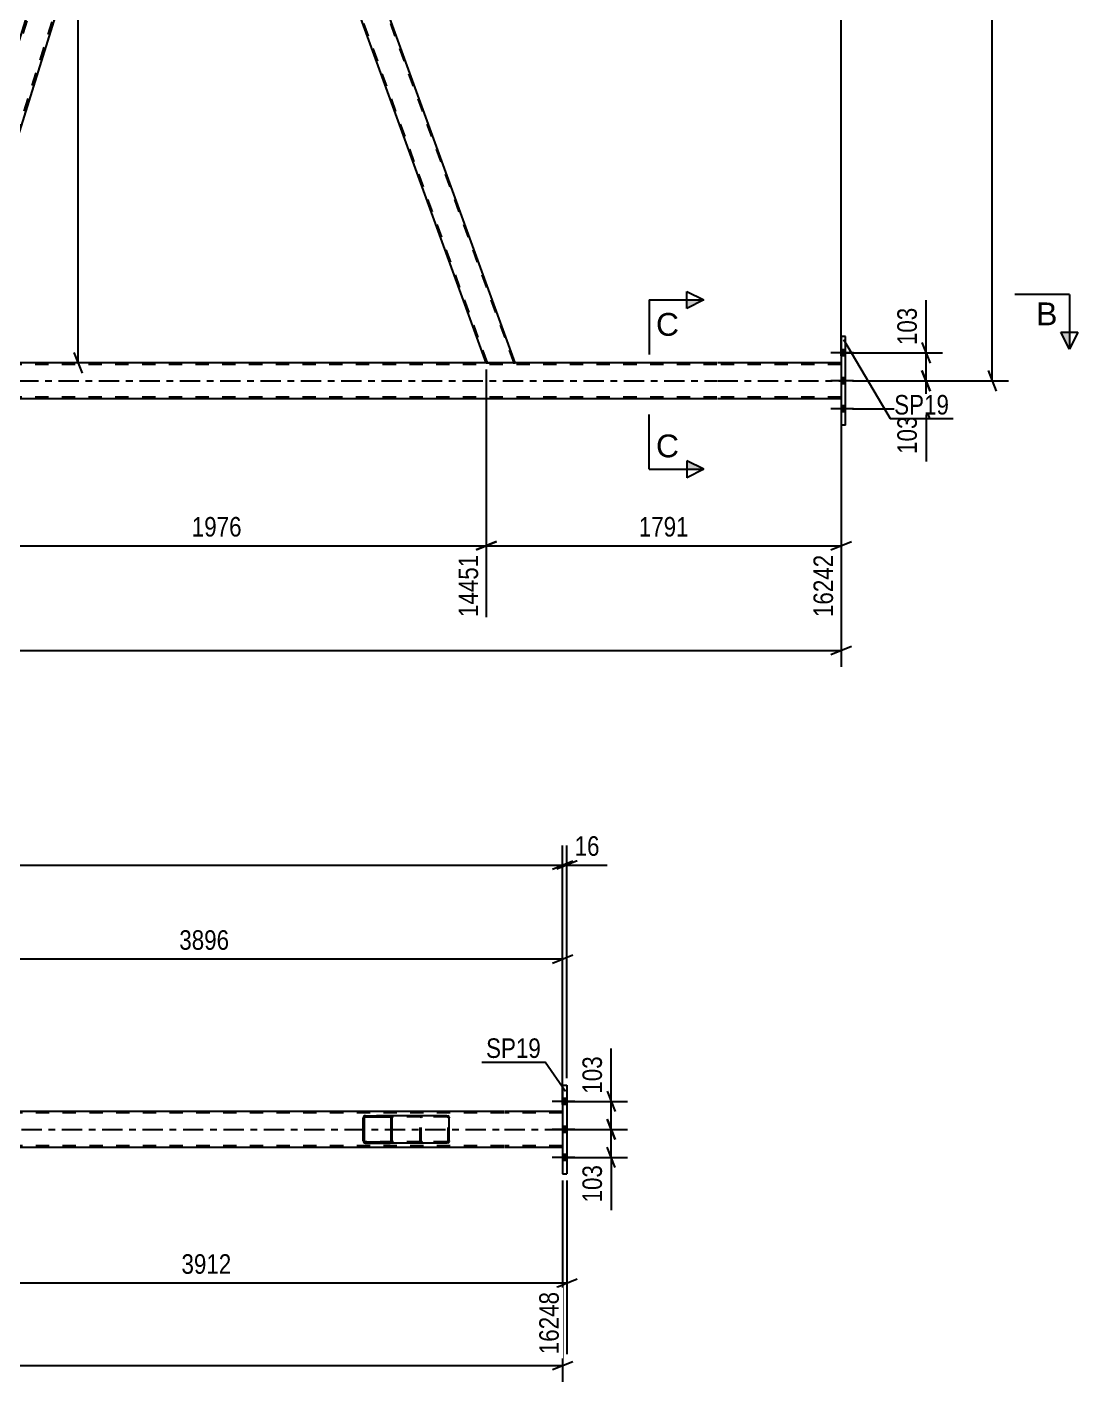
# Model space of a CAD drawing. Header units: millimetres. Extents: x 0 to 1766, y 0 to 560.
# Drawn here: x 1612.1 to 1766.2, y 154.3 to 352.8 of the extents above; entities that cross this region are included whole.
import ezdxf

# ---------------------------------------------------------------- set-up
doc = ezdxf.new("R2010")
doc.units = ezdxf.units.MM
doc.linetypes.add('DXK_LINE_DOT2', pattern=[3.9198, 1.9599, -1.9599])
doc.linetypes.add('DXK_LINE_DOT3', pattern=[5.9187, 2.979, -0.9799, 0.9799, -0.9799])
doc.styles.add('Arial', font='ARIAL.TTF', dxfattribs={"height": 0.2})
doc.styles.add('Arial Narrow', font='ARIALN.TTF', dxfattribs={"height": 0.2})

# ---------------------------------------------------------------- blocks, each defined once
blk = doc.blocks.new('Bolt-814185401-5204 - 5081')
at = {"linetype": 'Continuous'}
for points in [[(1691.27, 194.92), (1691.27, 195.8), (1690.63, 195.8), (1690.63, 194.92)], [(1691.27, 194.92), (1691.27, 195.8), (1690.63, 195.8), (1690.63, 194.92)], [(1691.27, 194.92), (1691.27, 195.8), (1690.63, 195.8), (1690.63, 194.92)], [(1691.27, 190.82), (1691.27, 191.7), (1690.63, 191.7), (1690.63, 190.82)], [(1691.27, 190.82), (1691.27, 191.7), (1690.63, 191.7), (1690.63, 190.82)], [(1691.27, 186.72), (1691.27, 187.6), (1690.63, 187.6), (1690.63, 186.72)], [(1691.27, 186.72), (1691.27, 187.6), (1690.63, 187.6), (1690.63, 186.72)], [(1691.27, 186.72), (1691.27, 187.6), (1690.63, 187.6), (1690.63, 186.72)]]:
    blk.add_hatch(color=1, dxfattribs=at).paths.add_polyline_path(points)
at = {"color": 1, "linetype": 'Continuous'}
for p, q in [((1692.43, 195.36), (1689.11, 195.36)), ((1692.43, 195.36), (1689.11, 195.36)), ((1692.43, 195.36), (1689.11, 195.36)), ((1691.27, 195.8), (1690.63, 195.8)), ((1691.27, 195.8), (1690.63, 195.8)), ((1691.27, 195.8), (1690.63, 195.8)), ((1691.27, 194.92), (1690.63, 194.92)), ((1691.27, 194.92), (1690.63, 194.92)), ((1691.27, 194.92), (1690.63, 194.92)), ((1692.43, 191.26), (1689.11, 191.26)), ((1692.43, 191.26), (1689.11, 191.26)), ((1691.27, 191.7), (1690.63, 191.7)), ((1691.27, 191.7), (1690.63, 191.7)), ((1691.27, 190.82), (1690.63, 190.82)), ((1691.27, 190.82), (1690.63, 190.82)), ((1692.43, 187.16), (1689.11, 187.16)), ((1692.43, 187.16), (1689.11, 187.16)), ((1692.43, 187.16), (1689.11, 187.16)), ((1691.27, 187.6), (1690.63, 187.6)), ((1691.27, 187.6), (1690.63, 187.6)), ((1691.27, 187.6), (1690.63, 187.6)), ((1691.27, 186.72), (1690.63, 186.72)), ((1691.27, 186.72), (1690.63, 186.72)), ((1691.27, 186.72), (1690.63, 186.72))]:
    blk.add_line(p, q, dxfattribs=at)
blk = doc.blocks.new('Part-814185401-5254 - 5081')
at = {"linetype": 'Continuous'}
h = blk.add_hatch(dxfattribs=at)
h.set_pattern_fill('', scale=0.7, style=0, pattern_type=0)
h.set_pattern_definition([(45, (1665.6313, 193.0652), (-1.57154, 1.57154), [])])
h.paths.add_polyline_path([(1665.66, 192.94), (1665.63, 193.07), (1665.56, 193.17), (1665.45, 193.24), (1665.32, 193.26), (1661.74, 193.26), (1661.61, 193.24), (1661.5, 193.17), (1661.43, 193.07), (1661.4, 192.94), (1661.4, 189.58), (1661.43, 189.46), (1661.5, 189.36), (1661.61, 189.29), (1661.74, 189.26), (1665.32, 189.26), (1665.45, 189.29), (1665.56, 189.36), (1665.63, 189.46), (1665.66, 189.58)])
h.paths.add_polyline_path([(1665.47, 189.52), (1665.44, 189.47), (1665.38, 189.43), (1665.32, 189.42), (1661.74, 189.42), (1661.68, 189.43), (1661.62, 189.47), (1661.58, 189.52), (1661.57, 189.58), (1661.57, 192.94), (1661.58, 193), (1661.62, 193.06), (1661.68, 193.09), (1661.74, 193.1), (1665.32, 193.1), (1665.38, 193.09), (1665.44, 193.06), (1665.47, 193), (1665.49, 192.94), (1665.49, 189.58)])
at = {"color": 2, "linetype": 'Continuous'}
for p, q in [((1661.43, 193.07), (1661.4, 192.94)), ((1661.4, 189.58), (1661.4, 192.94)), ((1661.57, 192.94), (1661.58, 193)), ((1661.57, 189.58), (1661.57, 192.94)), ((1661.58, 193), (1661.62, 193.06)), ((1661.74, 193.26), (1661.61, 193.24)), ((1661.62, 193.06), (1661.68, 193.09)), ((1661.68, 193.09), (1661.74, 193.1)), ((1661.74, 193.26), (1665.32, 193.26)), ((1661.74, 193.1), (1665.32, 193.1)), ((1673.67, 193.26), (1665.32, 193.26)), ((1665.45, 193.24), (1665.32, 193.26)), ((1665.32, 193.1), (1665.38, 193.09)), ((1665.38, 193.09), (1665.44, 193.06)), ((1665.44, 193.06), (1665.47, 193)), ((1665.47, 193), (1665.49, 192.94)), ((1665.49, 189.58), (1665.49, 192.94)), ((1665.66, 192.94), (1665.63, 193.07)), ((1665.66, 189.58), (1665.66, 192.94)), ((1673.67, 193.26), (1673.8, 193.24)), ((1673.98, 193.07), (1674.01, 192.94)), ((1674.01, 189.58), (1674.01, 192.94)), ((1661.4, 189.58), (1661.43, 189.46)), ((1661.58, 189.52), (1661.57, 189.58)), ((1661.62, 189.47), (1661.58, 189.52)), ((1661.61, 189.29), (1661.74, 189.26)), ((1661.68, 189.43), (1661.62, 189.47)), ((1661.74, 189.42), (1661.68, 189.43)), ((1661.74, 189.42), (1665.32, 189.42)), ((1661.74, 189.26), (1665.32, 189.26)), ((1665.38, 189.43), (1665.32, 189.42)), ((1665.32, 189.26), (1665.45, 189.29)), ((1673.67, 189.26), (1665.32, 189.26)), ((1665.44, 189.47), (1665.38, 189.43)), ((1665.47, 189.52), (1665.44, 189.47)), ((1665.49, 189.58), (1665.47, 189.52)), ((1665.63, 189.46), (1665.66, 189.58)), ((1673.8, 189.29), (1673.67, 189.26)), ((1674.01, 189.58), (1673.98, 189.46))]:
    blk.add_line(p, q, dxfattribs=at)
at = {"color": 7, "linetype": 'DXK_LINE_DOT2'}
for p, q in [((1665.32, 193.26), (1661.74, 193.26)), ((1673.67, 193.1), (1661.74, 193.1)), ((1669.75, 192.94), (1669.78, 193.07)), ((1669.75, 189.58), (1669.75, 192.94)), ((1669.93, 193), (1669.92, 192.94)), ((1669.92, 189.58), (1669.92, 192.94)), ((1669.97, 193.06), (1669.93, 193)), ((1669.96, 193.24), (1670.09, 193.26)), ((1669.97, 193.06), (1669.98, 193.07)), ((1669.98, 193.07), (1670.03, 193.09)), ((1670.03, 193.09), (1670.09, 193.1)), ((1673.73, 193.09), (1673.67, 193.1)), ((1673.79, 193.06), (1673.73, 193.09)), ((1673.82, 193), (1673.79, 193.06)), ((1673.84, 192.94), (1673.82, 193)), ((1673.84, 189.58), (1673.84, 192.94)), ((1673.67, 189.42), (1661.74, 189.42)), ((1665.32, 189.26), (1661.74, 189.26)), ((1669.78, 189.46), (1669.75, 189.58)), ((1669.92, 189.58), (1669.93, 189.52)), ((1669.93, 189.52), (1669.97, 189.47)), ((1670.09, 189.26), (1669.96, 189.29)), ((1669.97, 189.47), (1669.98, 189.46)), ((1669.98, 189.46), (1670.03, 189.43)), ((1670.03, 189.43), (1670.09, 189.42)), ((1673.67, 189.42), (1673.73, 189.43)), ((1673.73, 189.43), (1673.79, 189.47)), ((1673.79, 189.47), (1673.82, 189.52)), ((1673.82, 189.52), (1673.84, 189.58))]:
    blk.add_line(p, q, dxfattribs=at)
at = {"color": 2, "linetype": 'Continuous'}
for centre, start, end in [((1661.73, 192.93), 110.7583, 155.68), ((1665.33, 192.93), 24.32, 69.2417), ((1673.68, 192.93), 24.32, 69.2417), ((1661.73, 189.6), 204.32, 249.2417), ((1665.33, 189.6), 290.7583, 335.68), ((1673.68, 189.6), 290.7583, 335.68)]:
    blk.add_arc(centre, 0.331, start, end, dxfattribs=at)
at = {"color": 7, "linetype": 'DXK_LINE_DOT2'}
for centre, start, end in [((1670.08, 192.93), 110.7583, 155.68), ((1670.08, 189.6), 204.32, 249.2417)]:
    blk.add_arc(centre, 0.331, start, end, dxfattribs=at)
blk = doc.blocks.new('Part-814185401-5260 - 5081')
at = {"color": 2, "linetype": 'Continuous'}
for p, q in [((1690.63, 197.76), (1691.27, 197.76)), ((1690.63, 197.76), (1690.63, 184.76)), ((1691.27, 197.76), (1691.27, 184.76)), ((1690.63, 184.76), (1691.27, 184.76))]:
    blk.add_line(p, q, dxfattribs=at)
blk = doc.blocks.new('Part-814185401-5292 - 5081')
at = {"color": 7, "linetype": 'DXK_LINE_DOT2'}
for p, q in [((1682.01, 193.66), (1108.22, 193.66)), ((1690.63, 193.66), (1682.11, 193.66)), ((1690.63, 193.9), (1690.63, 188.62)), ((1682.01, 188.86), (1108.22, 188.86)), ((1690.63, 188.86), (1682.11, 188.86))]:
    blk.add_line(p, q, dxfattribs=at)
at = {"color": 2, "linetype": 'Continuous'}
for p, q in [((1682.01, 193.9), (1590.76, 193.9)), ((1690.63, 193.9), (1682.11, 193.9)), ((1682.01, 188.62), (1590.76, 188.62)), ((1690.63, 188.62), (1682.11, 188.62))]:
    blk.add_line(p, q, dxfattribs=at)
at = {"color": 7, "linetype": 'DXK_LINE_DOT3'}
for p, q in [((1108.22, 191.26), (1682.01, 191.26)), ((1682.11, 191.26), (1690.63, 191.26))]:
    blk.add_line(p, q, dxfattribs=at)
blk = doc.blocks.new('Bolt-814185401-3572 - 3531')
at = {"linetype": 'Continuous'}
for points in [[(1731.47, 305.5), (1731.47, 304.62), (1732.11, 304.62), (1732.11, 305.5)], [(1731.47, 305.5), (1731.47, 304.62), (1732.11, 304.62), (1732.11, 305.5)], [(1731.47, 305.5), (1731.47, 304.62), (1732.11, 304.62), (1732.11, 305.5)], [(1731.47, 301.4), (1731.47, 300.52), (1732.11, 300.52), (1732.11, 301.4)], [(1731.47, 301.4), (1731.47, 300.52), (1732.11, 300.52), (1732.11, 301.4)], [(1731.47, 297.3), (1731.47, 296.42), (1732.11, 296.42), (1732.11, 297.3)], [(1731.47, 297.3), (1731.47, 296.42), (1732.11, 296.42), (1732.11, 297.3)], [(1731.47, 297.3), (1731.47, 296.42), (1732.11, 296.42), (1732.11, 297.3)]]:
    blk.add_hatch(color=1, dxfattribs=at).paths.add_polyline_path(points)
at = {"color": 1, "linetype": 'Continuous'}
for p, q in [((1733.27, 305.06), (1729.95, 305.06)), ((1733.27, 305.06), (1729.95, 305.06)), ((1733.27, 305.06), (1729.95, 305.06)), ((1732.11, 305.5), (1731.47, 305.5)), ((1732.11, 305.5), (1731.47, 305.5)), ((1732.11, 305.5), (1731.47, 305.5)), ((1732.11, 304.62), (1731.47, 304.62)), ((1732.11, 304.62), (1731.47, 304.62)), ((1732.11, 304.62), (1731.47, 304.62)), ((1733.27, 300.96), (1729.95, 300.96)), ((1733.27, 300.96), (1729.95, 300.96)), ((1732.11, 301.4), (1731.47, 301.4)), ((1732.11, 301.4), (1731.47, 301.4)), ((1732.11, 300.52), (1731.47, 300.52)), ((1732.11, 300.52), (1731.47, 300.52)), ((1733.27, 296.86), (1729.95, 296.86)), ((1733.27, 296.86), (1729.95, 296.86)), ((1733.27, 296.86), (1729.95, 296.86)), ((1732.11, 297.3), (1731.47, 297.3)), ((1732.11, 297.3), (1731.47, 297.3)), ((1732.11, 297.3), (1731.47, 297.3)), ((1732.11, 296.42), (1731.47, 296.42)), ((1732.11, 296.42), (1731.47, 296.42)), ((1732.11, 296.42), (1731.47, 296.42))]:
    blk.add_line(p, q, dxfattribs=at)
blk = doc.blocks.new('Part-814185401-3799 - 3531')
at = {"color": 7, "linetype": 'DXK_LINE_DOT2'}
for p, q in [((1713.25, 303.36), (1102.22, 303.36)), ((1731.47, 303.36), (1713.35, 303.36)), ((1731.47, 303.6), (1731.47, 298.32)), ((1713.25, 298.56), (1101.43, 298.56)), ((1731.47, 298.56), (1713.35, 298.56))]:
    blk.add_line(p, q, dxfattribs=at)
at = {"color": 2, "linetype": 'Continuous'}
for p, q in [((1713.25, 303.6), (1605.05, 303.6)), ((1731.47, 303.6), (1713.35, 303.6)), ((1713.25, 298.32), (1605.05, 298.32)), ((1731.47, 298.32), (1713.35, 298.32))]:
    blk.add_line(p, q, dxfattribs=at)
at = {"color": 7, "linetype": 'DXK_LINE_DOT3'}
for p, q in [((1101.82, 300.96), (1713.25, 300.96)), ((1713.35, 300.96), (1731.47, 300.96))]:
    blk.add_line(p, q, dxfattribs=at)
blk = doc.blocks.new('Part-814185401-3809 - 3531')
at = {"color": 2, "linetype": 'Continuous'}
for p, q in [((1639.58, 424.82), (1635.32, 424.82)), ((1683.7, 303.6), (1639.58, 424.82)), ((1679.44, 303.6), (1636.85, 420.62))]:
    blk.add_line(p, q, dxfattribs=at)
at = {"color": 7, "linetype": 'DXK_LINE_DOT2'}
for p, q in [((1635.32, 424.82), (1636.85, 420.62)), ((1679.61, 303.6), (1635.49, 424.82)), ((1683.53, 303.6), (1639.41, 424.82)), ((1679.44, 303.6), (1683.7, 303.6))]:
    blk.add_line(p, q, dxfattribs=at)
blk = doc.blocks.new('Part-814185401-3829 - 3531')
at = {"color": 2, "linetype": 'Continuous'}
for p, q in [((1732.11, 307.46), (1731.47, 307.46)), ((1731.47, 307.46), (1731.47, 294.46)), ((1732.11, 294.46), (1732.11, 307.46)), ((1732.11, 294.46), (1731.47, 294.46))]:
    blk.add_line(p, q, dxfattribs=at)
blk = doc.blocks.new('Part-814185401-3845 - 3531')
at = {"color": 7, "linetype": 'DXK_LINE_DOT2'}
for p, q in [((1634.25, 424.82), (1597.43, 306.7)), ((1636.73, 420.94), (1600.16, 303.6)), ((1636.87, 420.57), (1636.85, 420.62)), ((1636.87, 420.57), (1636.85, 420.62)), ((1597.72, 308.41), (1597.3, 307.07)), ((1601.91, 308.41), (1600.41, 303.6)), ((1598.56, 303.6), (1597.3, 307.07)), ((1600.41, 303.6), (1598.56, 303.6))]:
    blk.add_line(p, q, dxfattribs=at)
at = {"color": 2, "linetype": 'Continuous'}
for p, q in [((1634, 424.82), (1597.72, 308.41)), ((1635.32, 424.82), (1634, 424.82)), ((1636.85, 420.62), (1635.32, 424.82)), ((1636.87, 420.57), (1601.91, 308.41))]:
    blk.add_line(p, q, dxfattribs=at)
blk = doc.blocks.new('StraightDimension-814185401-5388 - 5081')
at = {"color": 7, "linetype": 'Continuous'}
for p, q in [((1690.63, 183.76), (1690.63, 154.25)), ((1689.13, 156.05), (1692.13, 157.25)), ((1097.78, 156.65), (1690.63, 156.65))]:
    blk.add_line(p, q, dxfattribs=at)
blk = doc.blocks.new('StraightDimension-814185401-5469 - 5081')
at = {"color": 7, "linetype": 'Continuous'}
for p, q in [((1691.27, 183.76), (1691.27, 158.31)), ((1585.56, 179.22), (1585.56, 158.31)), ((1587.06, 169.35), (1584.06, 168.15)), ((1689.77, 168.15), (1692.77, 169.35)), ((1585.56, 168.75), (1691.27, 168.75))]:
    blk.add_line(p, q, dxfattribs=at)
at = {"color": 0}
blk.add_wipeout([(1642.67, 169.5), (1642.67, 173.7), (1634.16, 173.7), (1634.16, 169.5)], dxfattribs=at)
at = {"color": 0, "linetype": 'Continuous'}
blk.add_wipeout([(1690.67, 168.05), (1686.47, 168.05), (1686.47, 157.71), (1690.67, 157.71)], dxfattribs=at)
at = {"color": 3, "style": 'Arial Narrow'}
blk.add_text('3912', height=2.863, dxfattribs=at).set_placement((1634.76, 170.1))
at = {"color": 3, "linetype": 'Continuous', "style": 'Arial Narrow'}
blk.add_text('16248', height=2.863, rotation=90.0002, dxfattribs=at).set_placement((1690.07, 158.31))
blk = doc.blocks.new('StraightDimension-814185401-8839 - 5081')
at = {"color": 7, "linetype": 'Continuous'}
for p, q in [((1690.63, 198.76), (1690.63, 232.85)), ((1689.13, 229.4), (1692.13, 230.6)), ((1097.78, 230), (1690.63, 230))]:
    blk.add_line(p, q, dxfattribs=at)
blk = doc.blocks.new('StraightDimension-814185401-5491 - 5081')
at = {"color": 7, "linetype": 'Continuous'}
for p, q in [((1585.56, 203.3), (1585.56, 219.08)), ((1690.63, 194.9), (1690.63, 219.08)), ((1587.06, 216.83), (1584.06, 215.63)), ((1689.13, 215.63), (1692.13, 216.83)), ((1585.56, 216.23), (1690.63, 216.23))]:
    blk.add_line(p, q, dxfattribs=at)
at = {"color": 0}
blk.add_wipeout([(1642.35, 216.98), (1642.35, 221.18), (1633.84, 221.18), (1633.84, 216.98)], dxfattribs=at)
at = {"color": 3, "style": 'Arial Narrow'}
blk.add_text('3896', height=2.863, dxfattribs=at).set_placement((1634.44, 217.58))
blk = doc.blocks.new('StraightDimension-814185401-8821 - 5081')
at = {"color": 7, "linetype": 'Continuous'}
for p, q in [((1697.15, 192.76), (1698.35, 189.76)), ((1690.87, 191.26), (1700.15, 191.26)), ((1697.75, 187.16), (1697.75, 191.26)), ((1698.35, 185.66), (1697.15, 188.66)), ((1690.87, 187.16), (1700.15, 187.16))]:
    blk.add_line(p, q, dxfattribs=at)
at = {"color": 0}
blk.add_wipeout([(1697, 186.64), (1692.8, 186.64), (1692.8, 179.95), (1697, 179.95)], dxfattribs=at)
at = {"color": 7, "linetype": 'Continuous'}
blk.add_line((1697.75, 187.16), (1697.75, 179.43), dxfattribs=at)
blk.add_line((1697.75, 187.16), (1697.75, 179.43), dxfattribs=at)
at = {"color": 3, "style": 'Arial Narrow'}
blk.add_text('103', height=2.863, rotation=90.0002, dxfattribs=at).set_placement((1696.4, 180.55))
blk = doc.blocks.new('StraightDimension-814185401-8823 - 5081')
at = {"color": 7, "linetype": 'Continuous'}
for p, q in [((1697.15, 196.86), (1698.35, 193.86)), ((1690.87, 195.36), (1700.15, 195.36)), ((1697.75, 191.26), (1697.75, 195.36)), ((1698.35, 189.76), (1697.15, 192.76)), ((1690.87, 191.26), (1700.15, 191.26))]:
    blk.add_line(p, q, dxfattribs=at)
at = {"color": 0}
blk.add_wipeout([(1697, 202.57), (1692.8, 202.57), (1692.8, 195.89), (1697, 195.89)], dxfattribs=at)
at = {"color": 7, "linetype": 'Continuous'}
blk.add_line((1697.75, 195.36), (1697.75, 203.1), dxfattribs=at)
blk.add_line((1697.75, 195.36), (1697.75, 203.1), dxfattribs=at)
at = {"color": 3, "style": 'Arial Narrow'}
blk.add_text('103', height=2.863, rotation=90.0002, dxfattribs=at).set_placement((1696.4, 196.49))
blk = doc.blocks.new('StraightDimension-814185401-8838 - 5081')
at = {"color": 7, "linetype": 'Continuous'}
for p, q in [((1690.63, 198.76), (1690.63, 232.85)), ((1691.27, 198.76), (1691.27, 232.85)), ((1689.13, 229.4), (1692.13, 230.6)), ((1692.77, 230.6), (1689.77, 229.4)), ((1690.63, 230), (1691.27, 230))]:
    blk.add_line(p, q, dxfattribs=at)
at = {"color": 0}
blk.add_wipeout([(1696.65, 230.75), (1696.65, 234.95), (1691.79, 234.95), (1691.79, 230.75)], dxfattribs=at)
at = {"color": 7, "linetype": 'Continuous'}
blk.add_line((1691.27, 230), (1697.17, 230), dxfattribs=at)
blk.add_line((1691.27, 230), (1697.17, 230), dxfattribs=at)
at = {"color": 3, "style": 'Arial Narrow'}
blk.add_text('16', height=2.863, dxfattribs=at).set_placement((1692.39, 231.35))
blk = doc.blocks.new('StraightDimension-814185401-4937 - 3531')
at = {"color": 7, "linetype": 'Continuous'}
for p, q in [((1620.2, 423.32), (1619, 426.32)), ((1656.55, 424.82), (1616.75, 424.82)), ((1619.6, 303.6), (1619.6, 424.82)), ((1619, 305.1), (1620.2, 302.1)), ((1655.68, 303.6), (1616.75, 303.6))]:
    blk.add_line(p, q, dxfattribs=at)
at = {"color": 0}
blk.add_wipeout([(1618.85, 368.47), (1614.65, 368.47), (1614.65, 359.95), (1618.85, 359.95)], dxfattribs=at)
at = {"color": 3, "style": 'Arial Narrow'}
blk.add_text('3031', height=2.863, rotation=90.0002, dxfattribs=at).set_placement((1618.25, 360.55))
blk = doc.blocks.new('StraightDimension-814185401-4737 - 3531')
at = {"color": 7, "linetype": 'Continuous'}
for p, q in [((1679.44, 302.6), (1679.44, 266.34)), ((1731.47, 297.32), (1731.47, 266.34)), ((1680.94, 277.39), (1677.94, 276.19)), ((1679.44, 276.79), (1731.47, 276.79)), ((1729.97, 276.19), (1732.97, 277.39))]:
    blk.add_line(p, q, dxfattribs=at)
at = {"color": 0}
blk.add_wipeout([(1709.71, 277.54), (1709.71, 281.74), (1701.2, 281.74), (1701.2, 277.54)], dxfattribs=at)
at = {"color": 0, "linetype": 'Continuous'}
blk.add_wipeout([(1730.87, 276.09), (1726.67, 276.09), (1726.67, 265.74), (1730.87, 265.74)], dxfattribs=at)
at = {"color": 3, "style": 'Arial Narrow'}
blk.add_text('1791', height=2.863, dxfattribs=at).set_placement((1701.8, 278.14))
at = {"color": 3, "linetype": 'Continuous', "style": 'Arial Narrow'}
blk.add_text('16242', height=2.863, rotation=90.0002, dxfattribs=at).set_placement((1730.27, 266.34))
blk = doc.blocks.new('StraightDimension-814185401-4230 - 3531')
at = {"color": 7, "linetype": 'Continuous'}
for p, q in [((1743.31, 306.56), (1744.51, 303.56)), ((1731.71, 305.06), (1746.31, 305.06)), ((1743.91, 300.96), (1743.91, 305.06)), ((1744.51, 299.46), (1743.31, 302.46)), ((1733.11, 300.96), (1746.31, 300.96))]:
    blk.add_line(p, q, dxfattribs=at)
at = {"color": 0}
blk.add_wipeout([(1743.16, 312.27), (1738.96, 312.27), (1738.96, 305.59), (1743.16, 305.59)], dxfattribs=at)
at = {"color": 7, "linetype": 'Continuous'}
blk.add_line((1743.91, 305.06), (1743.91, 312.79), dxfattribs=at)
blk.add_line((1743.91, 305.06), (1743.91, 312.79), dxfattribs=at)
at = {"color": 3, "style": 'Arial Narrow'}
blk.add_text('103', height=2.863, rotation=90.0002, dxfattribs=at).set_placement((1742.56, 306.19))
blk = doc.blocks.new('StraightDimension-814185401-4222 - 3531')
at = {"color": 7, "linetype": 'Continuous'}
for p, q in [((1743.31, 302.46), (1744.51, 299.46)), ((1733.11, 300.96), (1746.31, 300.96)), ((1743.91, 296.86), (1743.91, 300.96)), ((1744.51, 295.36), (1743.31, 298.36)), ((1733.11, 296.86), (1746.31, 296.86))]:
    blk.add_line(p, q, dxfattribs=at)
at = {"color": 0}
blk.add_wipeout([(1743.16, 296.33), (1738.96, 296.33), (1738.96, 289.65), (1743.16, 289.65)], dxfattribs=at)
at = {"color": 7, "linetype": 'Continuous'}
blk.add_line((1743.91, 296.86), (1743.91, 289.13), dxfattribs=at)
blk.add_line((1743.91, 296.86), (1743.91, 289.13), dxfattribs=at)
at = {"color": 3, "style": 'Arial Narrow'}
blk.add_text('103', height=2.863, rotation=90.0002, dxfattribs=at).set_placement((1742.56, 290.25))
blk = doc.blocks.new('StraightDimension-814185401-4514 - 3531')
at = {"color": 7, "linetype": 'Continuous'}
for p, q in [((1693.85, 423.82), (1693.85, 354.01)), ((1731.47, 304.6), (1731.47, 359.26)), ((1695.35, 357.01), (1692.35, 355.81)), ((1693.85, 356.41), (1731.47, 356.41)), ((1729.97, 355.81), (1732.97, 357.01))]:
    blk.add_line(p, q, dxfattribs=at)
at = {"color": 0}
blk.add_wipeout([(1716.91, 357.16), (1716.91, 361.36), (1708.4, 361.36), (1708.4, 357.16)], dxfattribs=at)
at = {"color": 3, "style": 'Arial Narrow'}
blk.add_text('1431', height=2.863, dxfattribs=at).set_placement((1709, 357.76))
blk = doc.blocks.new('StraightDimension-814185401-4525 - 3531')
at = {"color": 7, "linetype": 'Continuous'}
for p, q in [((1731.47, 306.46), (1731.47, 259.05)), ((1047.67, 261.45), (1731.47, 261.45)), ((1729.97, 260.85), (1732.97, 262.05))]:
    blk.add_line(p, q, dxfattribs=at)
blk = doc.blocks.new('StraightDimension-814185401-4713 - 3531')
at = {"color": 7, "linetype": 'Continuous'}
for p, q in [((1600.41, 302.6), (1600.41, 266.34)), ((1679.44, 302.6), (1679.44, 266.34)), ((1601.91, 277.39), (1598.91, 276.19)), ((1600.41, 276.79), (1679.44, 276.79)), ((1677.94, 276.19), (1680.94, 277.39))]:
    blk.add_line(p, q, dxfattribs=at)
at = {"color": 0}
blk.add_wipeout([(1644.18, 277.54), (1644.18, 281.74), (1635.67, 281.74), (1635.67, 277.54)], dxfattribs=at)
at = {"color": 0, "linetype": 'Continuous'}
blk.add_wipeout([(1678.84, 276.09), (1674.64, 276.09), (1674.64, 265.74), (1678.84, 265.74)], dxfattribs=at)
at = {"color": 3, "style": 'Arial Narrow'}
blk.add_text('1976', height=2.863, dxfattribs=at).set_placement((1636.27, 278.14))
at = {"color": 3, "linetype": 'Continuous', "style": 'Arial Narrow'}
blk.add_text('14451', height=2.863, rotation=90.0002, dxfattribs=at).set_placement((1678.24, 266.34))
blk = doc.blocks.new('StraightDimension-814185401-4829 - 3531')
at = {"color": 7, "linetype": 'Continuous'}
for p, q in [((1754.21, 425.32), (1753.01, 428.32)), ((1695.49, 426.82), (1756.01, 426.82)), ((1753.61, 300.96), (1753.61, 426.82)), ((1753.01, 302.46), (1754.21, 299.46)), ((1733.11, 300.96), (1756.01, 300.96))]:
    blk.add_line(p, q, dxfattribs=at)
at = {"color": 0}
blk.add_wipeout([(1752.86, 368.15), (1748.66, 368.15), (1748.66, 359.63), (1752.86, 359.63)], dxfattribs=at)
at = {"color": 3, "style": 'Arial Narrow'}
blk.add_text('3147', height=2.863, rotation=90.0002, dxfattribs=at).set_placement((1752.26, 360.23))
blk = doc.blocks.new('Mark-814185401-5256 - 5081')
at = {"color": 0}
blk.add_wipeout([(1687.45, 201.73), (1687.45, 204.73), (1679.41, 204.73), (1679.41, 201.73)], dxfattribs=at)
blk.add_wipeout([(1687.45, 201.73), (1687.45, 204.73), (1679.41, 204.73), (1679.41, 201.73)], dxfattribs=at)
at = {"color": 30, "linetype": 'Continuous'}
for p in [(1678.81, 201.13), (1691.04, 196.8)]:
    blk.add_line(p, (1688.05, 201.13), dxfattribs=at)
at = {"color": 3, "style": 'Arial Narrow'}
blk.add_text('SP19', height=2.863, dxfattribs=at).set_placement((1679.41, 201.73))
blk = doc.blocks.new('SectionMark-814185401-4995 - 3531')
at = {"linetype": 'Continuous'}
for points in [[(1708.82, 311.56), (1708.82, 312.81), (1711.32, 312.81)], [(1708.82, 288), (1708.82, 289.25), (1711.32, 288)]]:
    blk.add_hatch(color=6, dxfattribs=at).paths.add_polyline_path(points)
at = {"color": 6, "linetype": 'Continuous'}
for p, q in [((1708.82, 311.56), (1708.82, 314.06)), ((1708.82, 314.06), (1711.32, 312.81)), ((1703.32, 312.81), (1703.32, 304.81)), ((1703.32, 312.81), (1711.32, 312.81)), ((1711.32, 312.81), (1708.82, 311.56)), ((1703.32, 288), (1703.32, 296)), ((1703.32, 288), (1711.32, 288)), ((1711.32, 288), (1708.82, 289.25)), ((1708.82, 289.25), (1708.82, 286.75)), ((1711.32, 288), (1708.82, 286.75))]:
    blk.add_line(p, q, dxfattribs=at)
at = {"color": 0, "linetype": 'Continuous'}
for points in [[(1707.69, 307.56), (1707.69, 311.06), (1704.32, 311.06), (1704.32, 307.56)], [(1707.69, 289.75), (1707.69, 293.25), (1704.32, 293.25), (1704.32, 289.75)]]:
    blk.add_wipeout(points, dxfattribs=at)
at = {"color": 3, "linetype": 'Continuous', "style": 'Arial'}
for p in [(1704.32, 307.56), (1704.32, 289.75)]:
    blk.add_text('C', height=3.34, dxfattribs=at).set_placement(p)
blk = doc.blocks.new('Mark-814185401-3825 - 3531')
at = {"color": 0}
blk.add_wipeout([(1747.28, 296.02), (1747.28, 299.02), (1739.24, 299.02), (1739.24, 296.02)], dxfattribs=at)
blk.add_wipeout([(1747.28, 296.02), (1747.28, 299.02), (1739.24, 299.02), (1739.24, 296.02)], dxfattribs=at)
at = {"color": 30, "linetype": 'Continuous'}
for p, q in [((1731.83, 307.02), (1738.64, 295.42)), ((1738.64, 295.42), (1747.88, 295.42))]:
    blk.add_line(p, q, dxfattribs=at)
at = {"color": 3, "style": 'Arial Narrow'}
blk.add_text('SP19', height=2.863, dxfattribs=at).set_placement((1739.24, 296.02))
blk = doc.blocks.new('SectionMark-814185401-4999 - 3531')
at = {"linetype": 'Continuous'}
blk.add_hatch(color=6, dxfattribs=at).paths.add_polyline_path([(1763.67, 308.1), (1764.92, 308.1), (1764.92, 305.6)])
at = {"color": 6, "linetype": 'Continuous'}
for p, q in [((1764.92, 313.6), (1756.92, 313.6)), ((1764.92, 313.6), (1764.92, 305.6)), ((1763.67, 308.1), (1766.17, 308.1)), ((1764.92, 305.6), (1763.67, 308.1)), ((1766.17, 308.1), (1764.92, 305.6))]:
    blk.add_line(p, q, dxfattribs=at)
at = {"color": 0, "linetype": 'Continuous'}
blk.add_wipeout([(1763.17, 309.1), (1763.17, 312.6), (1760.06, 312.6), (1760.06, 309.1)], dxfattribs=at)
at = {"color": 3, "linetype": 'Continuous', "style": 'Arial'}
blk.add_text('B', height=3.34, dxfattribs=at).set_placement((1760.06, 309.1))

msp = doc.modelspace()

# ---------------------------------------------------------------- block references
for name in ['Part-814185401-3845 - 3531', 'Part-814185401-3809 - 3531', 'Part-814185401-3829 - 3531', 'Bolt-814185401-3572 - 3531', 'Part-814185401-3799 - 3531', 'StraightDimension-814185401-8839 - 5081', 'Part-814185401-5260 - 5081', 'Bolt-814185401-5204 - 5081', 'Part-814185401-5292 - 5081', 'Part-814185401-5254 - 5081', 'StraightDimension-814185401-5388 - 5081']:
    msp.add_blockref(name, (0, 0))

# ---------------------------------------------------------------- next in the draw order: block references
for name in ['StraightDimension-814185401-4937 - 3531', 'StraightDimension-814185401-4737 - 3531', 'StraightDimension-814185401-5491 - 5081', 'StraightDimension-814185401-5469 - 5081']:
    msp.add_blockref(name, (0, 0))

# ---------------------------------------------------------------- next in the draw order: block references
for name in ['StraightDimension-814185401-4230 - 3531', 'StraightDimension-814185401-8821 - 5081']:
    msp.add_blockref(name, (0, 0))

# ---------------------------------------------------------------- next in the draw order: block references
for name in ['StraightDimension-814185401-4514 - 3531', 'StraightDimension-814185401-4222 - 3531', 'StraightDimension-814185401-8823 - 5081']:
    msp.add_blockref(name, (0, 0))

# ---------------------------------------------------------------- next in the draw order: block references
for name in ['StraightDimension-814185401-4525 - 3531', 'StraightDimension-814185401-8838 - 5081']:
    msp.add_blockref(name, (0, 0))

# ---------------------------------------------------------------- next in the draw order: block references
for name in ['StraightDimension-814185401-4829 - 3531', 'StraightDimension-814185401-4713 - 3531', 'Mark-814185401-5256 - 5081']:
    msp.add_blockref(name, (0, 0))

# ---------------------------------------------------------------- next in the draw order: block references
for name in ['SectionMark-814185401-4995 - 3531', 'Mark-814185401-3825 - 3531']:
    msp.add_blockref(name, (0, 0))

# ---------------------------------------------------------------- next in the draw order: block references
msp.add_blockref('SectionMark-814185401-4999 - 3531', (0, 0))

doc.saveas('drawing.dxf')
